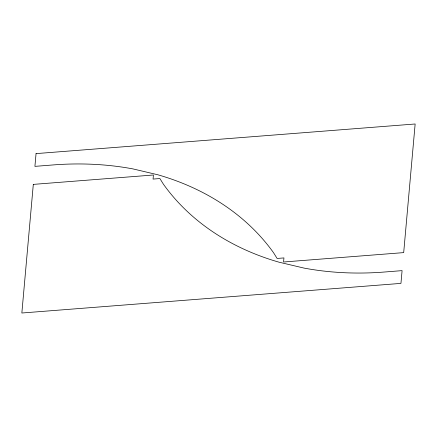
<?xml version="1.0" encoding="UTF-8"?>
<svg xmlns="http://www.w3.org/2000/svg" width="437" height="437" viewBox="0 0 437 437"><rect width="100%" height="100%" fill="white"/><g stroke="black" fill="none" stroke-linecap="round" stroke-linejoin="round"><path stroke-width="0.66" d="M33.31 184.387L21.85 313.012L400.947 283.389L402.084 270.634L383.888 272.06A281.368 221.117 -22 0 1 304.054 268.094L279.101 262.211A281.368 221.117 -22 0 1 163.465 184.288L159.882 178.547L153.059 179.083L153.42 175.002L33.31 184.387M36.053 153.611L34.916 166.366L53.112 164.94A281.368 221.117 -22 0 1 132.946 168.906L157.899 174.789A281.368 221.117 -22 0 1 273.535 252.712L277.118 258.453L283.941 257.917L283.58 261.998L403.69 252.613L415.15 123.988L36.053 153.611"/></g></svg>
